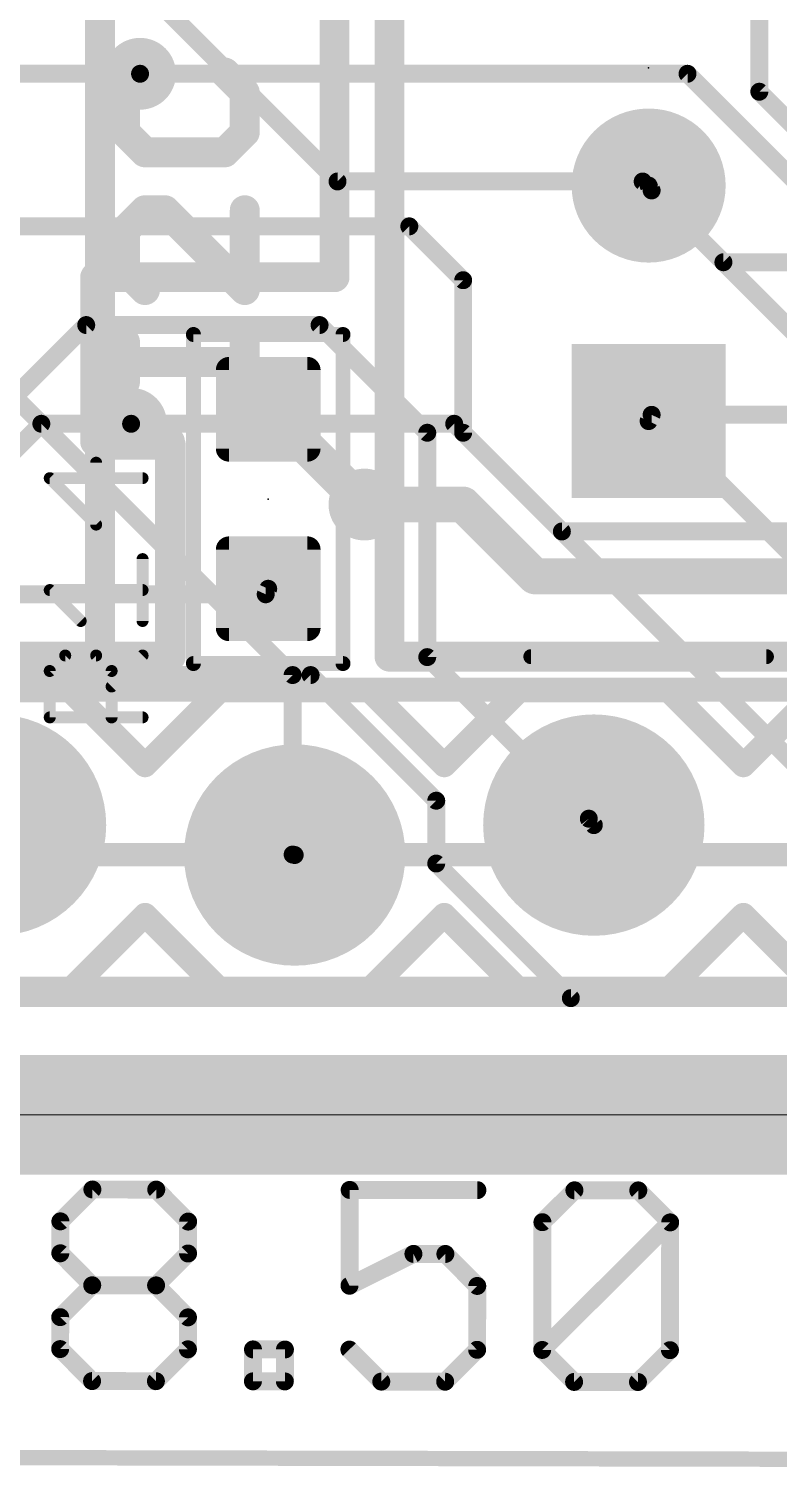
# Model space of a CAD drawing. Extents: x -6.8 to 69.2, y -5 to 26.2.
# Drawn here: x 32.58 to 38.95, y -3.05 to 9.22 of the extents above; entities that cross this region are included whole.
import ezdxf

# ---------------------------------------------------------------- set-up
doc = ezdxf.new("R2010")
doc.units = 0
for name, color, linetype in [('1', 22, 'CONTINUOUS'), ('16', 175, 'CONTINUOUS'), ('17', 82, 'CONTINUOUS'), ('18', 82, 'CONTINUOUS'), ('20', 7, 'CONTINUOUS'), ('21', 253, 'CONTINUOUS'), ('23', 7, 'CONTINUOUS'), ('25', 253, 'CONTINUOUS'), ('39', 22, 'CONTINUOUS'), ('41', 22, 'CONTINUOUS'), ('42', 175, 'CONTINUOUS'), ('47', 253, 'CONTINUOUS'), ('48', 253, 'CONTINUOUS'), ('51', 253, 'CONTINUOUS')]:
    doc.layers.add(name, color=color, linetype=linetype)

# ---------------------------------------------------------------- blocks, each defined once
blk = doc.blocks.new('RECT')
blk.add_solid([(-0.5, -0.5), (0.5, -0.5), (-0.5, 0.5), (0.5, 0.5)])
blk = doc.blocks.new('SQUAREP')
blk.add_solid([(-0.5, -0.5), (0.5, -0.5), (-0.5, 0.5), (0.5, 0.5)])
blk = doc.blocks.new('ROUNDP')
at = {"const_width": 0.5}
blk.add_lwpolyline([(0, -0.25, 1), (0, 0.25, 1), (0, -0.25)], format="xyb", dxfattribs=at)
blk = doc.blocks.new('RECT142240X142240R25')
at = {"const_width": 0.1111}
blk.add_lwpolyline([(0.3889, -0.3334), (0.3889, 0.3334, 0.4142), (0.3334, 0.3889), (-0.3334, 0.3889, 0.4142), (-0.3889, 0.3334), (-0.3889, -0.3334, 0.4142), (-0.3334, -0.3889), (0.3334, -0.3889, 0.4142)], format="xyb", close=True, dxfattribs=at)
blk.add_solid([(-0.3588, -0.3588), (0.3588, -0.3588), (-0.3588, 0.3588), (0.3588, 0.3588)])
blk = doc.blocks.new('ROUNDV')
at = {"const_width": 0.5}
blk.add_lwpolyline([(0, -0.25, 1), (0, 0.25, 1), (0, -0.25)], format="xyb", dxfattribs=at)

msp = doc.modelspace()

# ---------------------------------------------------------------- linework, layer by layer
at = {"layer": '1'}
for points, const_width in [([(38.7858, 10.2108), (38.7858, 8.6868)], 0.1524), ([(38.1762, 8.8392), (33.528, 8.8392)], 0.1524), ([(40.2336, 6.7818), (38.1762, 8.8392)], 0.1524), ([(38.7858, 8.6868), (40.5384, 6.9342)], 0.1524), ([(37.8714, 7.8486), (37.846, 7.89)], 0.1524), ([(37.8714, 7.8486), (40.767, 4.953)], 0.1524), ([(31.9278, 7.5438), (35.814, 7.5438)], 0.1524), ([(35.814, 7.5438), (36.2712, 7.0866)], 0.1524), ([(36.2712, 7.0866), (36.2712, 5.7912)], 0.1524), ([(33.0708, 6.7056), (32.3088, 5.9436)], 0.1524), ([(35.052, 6.7056), (33.0708, 6.7056)], 0.1524), ([(35.9664, 5.7912), (35.052, 6.7056)], 0.1524), ([(34.671, 5.9436), (34.6159, 5.9905)], 0.3048), ([(35.433, 5.1816), (34.671, 5.9436)], 0.3048), ([(37.8714, 5.9436), (37.846, 5.89)], 0.1524), ([(37.8714, 5.9436), (41.3004, 2.5146)], 0.1524), ([(31.623, 4.8006), (32.6898, 5.8674)], 0.1524), ([(32.6898, 5.8674), (33.4518, 5.8674)], 0.1524), ([(35.9664, 3.8862), (35.9664, 5.7912)], 0.1524), ([(36.2712, 5.7912), (39.8526, 2.2098)], 0.1524), ([(34.5948, 4.4196), (34.6159, 4.4665)], 0.1524), ([(30.48, 4.4196), (34.5948, 4.4196)], 0.1524), ([(37.338, 2.5146), (35.9664, 3.8862)], 0.1524), ([(29.9466, 3.7338), (34.9758, 3.7338)], 0.1524), ([(34.9758, 3.7338), (36.0426, 2.667)], 0.1524), ([(36.0426, 2.667), (36.0426, 2.1336)], 0.1524), ([(37.338, 2.5146), (37.3807, 2.4598)], 0.1524), ([(36.0426, 2.1336), (37.1856, 0.9906)], 0.1524), ([(37.1856, 0.9906), (50.5206, 0.9906)], 0.1524)]:
    msp.add_lwpolyline(points, dxfattribs=dict(at, const_width=const_width))
for points, const_width in [([(33.528, 8.8773, 1), (33.528, 8.8011)], 0.0762), ([(38.2031, 8.8661, 1), (38.1493, 8.8123)], 0.0762), ([(38.1762, 8.8011, 1), (38.1762, 8.8773)], 0.0762), ([(38.7477, 8.6868, 1), (38.8239, 8.6868)], 0.0762), ([(38.8127, 8.7137, 1), (38.7589, 8.6599)], 0.0762), ([(37.8785, 7.9099, 1), (37.8135, 7.8701)], 0.0762), ([(37.8983, 7.8755, 1), (37.8445, 7.8217)], 0.0762), ([(37.8389, 7.8287, 1), (37.9039, 7.8685)], 0.0762), ([(35.8409, 7.5707, 1), (35.7871, 7.5169)], 0.0762), ([(35.814, 7.5057, 1), (35.814, 7.5819)], 0.0762), ([(36.3093, 7.0866, 1), (36.2331, 7.0866)], 0.0762), ([(36.2443, 7.0597, 1), (36.2981, 7.1135)], 0.0762), ([(33.0708, 6.7437, 1), (33.0708, 6.6675)], 0.0762), ([(33.0977, 6.6787, 1), (33.0439, 6.7325)], 0.0762), ([(35.0789, 6.7325, 1), (35.0251, 6.6787)], 0.0762), ([(35.052, 6.6675, 1), (35.052, 6.7437)], 0.0762), ([(34.6653, 6.0485, 1), (34.5665, 5.9325)], 0.1524), ([(34.7249, 5.9975, 1), (34.6171, 5.8897)], 0.1524), ([(34.6216, 5.8856, 1), (34.7204, 6.0016)], 0.1524), ([(37.8983, 5.9705, 1), (37.8445, 5.9167)], 0.0762), ([(37.9058, 5.9273, 1), (37.837, 5.9599)], 0.0762), ([(32.6898, 5.9055, 1), (32.6898, 5.8293)], 0.0762), ([(32.7167, 5.8405, 1), (32.6629, 5.8943)], 0.0762), ([(33.4518, 5.8293, 1), (33.4518, 5.9055)], 0.0762), ([(37.8116, 5.9063, 1), (37.8804, 5.8737)], 0.0762), ([(36.0045, 5.7912, 1), (35.9283, 5.7912)], 0.0762), ([(35.9395, 5.7643, 1), (35.9933, 5.8181)], 0.0762), ([(36.2331, 5.7912, 1), (36.3093, 5.7912)], 0.0762), ([(36.2981, 5.8181, 1), (36.2443, 5.7643)], 0.0762), ([(35.3791, 5.1277, 1), (35.4869, 5.2355)], 0.1524), ([(34.6507, 4.4508, 1), (34.5812, 4.4822)], 0.0762), ([(34.5601, 4.4353, 1), (34.6295, 4.4039)], 0.0762), ([(34.5948, 4.3815, 1), (34.5948, 4.4577)], 0.0762), ([(35.9933, 3.9131, 1), (35.9395, 3.8593)], 0.0762), ([(35.0027, 3.7607, 1), (34.9489, 3.7069)], 0.0762), ([(34.9758, 3.6957, 1), (34.9758, 3.7719)], 0.0762), ([(35.9283, 3.8862, 1), (36.0045, 3.8862)], 0.0762), ([(36.0807, 2.667, 1), (36.0045, 2.667)], 0.0762), ([(36.0157, 2.6401, 1), (36.0695, 2.6939)], 0.0762), ([(37.368, 2.538, 1), (37.308, 2.4912)], 0.0762), ([(37.3111, 2.4877, 1), (37.3649, 2.5415)], 0.0762), ([(37.3507, 2.4364, 1), (37.4108, 2.4833)], 0.0762), ([(36.0695, 2.1605, 1), (36.0157, 2.1067)], 0.0762), ([(36.0045, 2.1336, 1), (36.0807, 2.1336)], 0.0762), ([(37.1856, 1.0287, 1), (37.1856, 0.9525)], 0.0762), ([(37.1587, 0.9637, 1), (37.2125, 1.0175)], 0.0762)]:
    msp.add_lwpolyline(points, format="xyb", dxfattribs=dict(at, const_width=const_width))
at = {"layer": '16'}
for points, const_width in [([(35.2044, 7.9248), (32.3088, 10.8204)], 0.1524), ([(33.528, 8.8392), (23.7744, 8.8392)], 0.1524), ([(37.7952, 7.9248), (35.2044, 7.9248)], 0.1524), ([(37.7952, 7.9248), (37.846, 7.89)], 0.1524), ([(37.8714, 7.8486), (37.846, 7.89)], 0.1524), ([(37.8714, 7.8486), (38.481, 7.239)], 0.1524), ([(34.8234, 3.7338), (31.0134, 7.5438)], 0.1524), ([(38.481, 7.239), (39.7002, 7.239)], 0.1524), ([(37.8714, 5.9436), (37.846, 5.89)], 0.1524), ([(37.8714, 5.9436), (39.8526, 5.9436)], 0.1524), ([(33.4518, 5.8674), (36.195, 5.8674)], 0.1524), ([(36.195, 5.8674), (37.1094, 4.953)], 0.1524), ([(36.2712, 5.1816), (35.433, 5.1816)], 0.3048), ([(36.8808, 4.572), (36.2712, 5.1816)], 0.3048), ([(37.1094, 4.953), (39.3192, 4.953)], 0.1524), ([(44.6532, 4.572), (36.8808, 4.572)], 0.3048), ([(34.8234, 2.2098), (34.8234, 3.7338)], 0.1524), ([(34.8234, 2.2098), (34.8407, 2.2058)], 0.1524), ([(48.9204, 0.9906), (29.2608, 0.9906)], 0.1524)]:
    msp.add_lwpolyline(points, dxfattribs=dict(at, const_width=const_width))
for points, const_width in [([(33.528, 8.8011, 1), (33.528, 8.8773)], 0.0762), ([(35.2044, 7.9629, 1), (35.2044, 7.8867)], 0.0762), ([(35.1775, 7.8979, 1), (35.2313, 7.9517)], 0.0762), ([(37.8167, 7.9562, 1), (37.7737, 7.8934)], 0.0762), ([(37.7952, 7.8867, 1), (37.7952, 7.9629)], 0.0762), ([(37.8785, 7.9099, 1), (37.8135, 7.8701)], 0.0762), ([(37.8245, 7.8586, 1), (37.8675, 7.9214)], 0.0762), ([(37.8983, 7.8755, 1), (37.8445, 7.8217)], 0.0762), ([(37.8389, 7.8287, 1), (37.9039, 7.8685)], 0.0762), ([(38.481, 7.2771, 1), (38.481, 7.2009)], 0.0762), ([(38.4541, 7.2121, 1), (38.5079, 7.2659)], 0.0762), ([(37.8714, 5.9817, 1), (37.8714, 5.9055)], 0.0762), ([(37.9058, 5.9273, 1), (37.837, 5.9599)], 0.0762), ([(33.4518, 5.9055, 1), (33.4518, 5.8293)], 0.0762), ([(36.2219, 5.8943, 1), (36.1681, 5.8405)], 0.0762), ([(36.195, 5.8293, 1), (36.195, 5.9055)], 0.0762), ([(37.8116, 5.9063, 1), (37.8804, 5.8737)], 0.0762), ([(35.433, 5.2578, 1), (35.433, 5.1054)], 0.1524), ([(36.3251, 5.2355, 1), (36.2173, 5.1277)], 0.1524), ([(36.2712, 5.1054, 1), (36.2712, 5.2578)], 0.1524), ([(37.1094, 4.9911, 1), (37.1094, 4.9149)], 0.0762), ([(37.0825, 4.9261, 1), (37.1363, 4.9799)], 0.0762), ([(36.8808, 4.6482, 1), (36.8808, 4.4958)], 0.1524), ([(36.8269, 4.5181, 1), (36.9347, 4.6259)], 0.1524), ([(34.8615, 3.7338, 1), (34.7853, 3.7338)], 0.0762), ([(34.7965, 3.7069, 1), (34.8503, 3.7607)], 0.0762), ([(34.8319, 2.2469, 1), (34.8149, 2.1727)], 0.0762), ([(34.7853, 2.2098, 1), (34.8615, 2.2098)], 0.0762), ([(34.8322, 2.1687, 1), (34.8492, 2.243)], 0.0762)]:
    msp.add_lwpolyline(points, format="xyb", dxfattribs=dict(at, const_width=const_width))
at = {"layer": '20', "const_width": 0.01}
msp.add_lwpolyline([(65.5, 0), (2.25, 0)], dxfattribs=at)
at = {"layer": '21'}
for points, const_width in [([(35.646, 3.89), (35.646, 13.89)], 0.254), ([(33.188, 5.69), (33.188, 12.09)], 0.254), ([(33.5696, 8.8499), (33.4001, 8.6804)], 0.254), ([(34.417, 8.6804), (34.2475, 8.8499)], 0.254), ([(33.4001, 8.6804), (33.4001, 8.3415)], 0.254), ([(34.417, 8.3415), (34.417, 8.6804)], 0.254), ([(33.4001, 8.3415), (33.5696, 8.172)], 0.254), ([(34.2475, 8.172), (34.417, 8.3415)], 0.254), ([(33.5696, 8.172), (34.2475, 8.172)], 0.254), ([(33.5696, 7.6805), (33.4001, 7.511)], 0.254), ([(33.7391, 7.6805), (33.5696, 7.6805)], 0.254), ([(34.417, 7.0026), (33.7391, 7.6805)], 0.254), ([(34.417, 7.6805), (34.417, 7.0026)], 0.254), ([(33.4001, 7.511), (33.4001, 7.1721)], 0.254), ([(33.4001, 7.1721), (33.5696, 7.0026)], 0.254), ([(33.4001, 6.223), (33.4001, 6.562)], 0.254), ([(33.9809, 3.8315), (33.9809, 6.6255)], 0.127), ([(33.9809, 6.6255), (35.2509, 6.6255)], 0.127), ([(34.417, 6.223), (34.417, 6.562)], 0.254), ([(35.2509, 6.6255), (35.2509, 3.8315)], 0.127), ([(34.417, 6.3925), (33.4001, 6.3925)], 0.254), ([(33.188, 3.89), (33.188, 5.69)], 0.254), ([(33.788, 5.69), (33.188, 5.69)], 0.254), ([(33.788, 3.89), (33.788, 5.69)], 0.254), ([(28.788, 3.89), (33.188, 3.89)], 0.254), ([(33.188, 3.89), (33.788, 3.89)], 0.254), ([(35.646, 3.89), (40.046, 3.89)], 0.254), ([(36.846, 3.89), (38.846, 3.89)], 0.127), ([(35.2509, 3.8315), (33.9809, 3.8315)], 0.127), ([(56.42, 3.61), (20.86, 3.61)], 0.203), ([(31.6657, 3.6028), (32.9357, 3.6028)], 0.2032), ([(32.9357, 3.6028), (33.5707, 2.9678)], 0.2032), ([(33.5707, 2.9678), (34.2057, 3.6028)], 0.2032), ([(34.2057, 3.6028), (35.4757, 3.6028)], 0.2032), ([(35.4757, 3.6028), (36.1107, 2.9678)], 0.2032), ([(36.7457, 3.6028), (36.1107, 2.9678)], 0.2032), ([(36.7457, 3.6028), (38.0157, 3.6028)], 0.2032), ([(38.0157, 3.6028), (38.6507, 2.9678)], 0.2032), ([(39.2857, 3.6028), (38.6507, 2.9678)], 0.2032), ([(33.5707, 1.6978), (32.9357, 1.0628)], 0.2032), ([(34.2057, 1.0628), (33.5707, 1.6978)], 0.2032), ([(36.1107, 1.6978), (35.4757, 1.0628)], 0.2032), ([(36.1107, 1.6978), (36.7457, 1.0628)], 0.2032), ([(38.6507, 1.6978), (38.0157, 1.0628)], 0.2032), ([(38.6507, 1.6978), (39.2857, 1.0628)], 0.2032), ([(20.86, 1.07), (56.42, 1.07)], 0.203), ([(32.9357, 1.0628), (31.6657, 1.0628)], 0.2032), ([(35.4757, 1.0628), (34.2057, 1.0628)], 0.2032), ([(38.0157, 1.0628), (36.7457, 1.0628)], 0.2032)]:
    msp.add_lwpolyline(points, dxfattribs=dict(at, const_width=const_width))
for points, const_width in [([(33.6145, 8.805, 1), (33.5247, 8.8948)], 0.127), ([(34.2924, 8.8948, 1), (34.2026, 8.805)], 0.127), ([(33.4636, 8.6804, 1), (33.3366, 8.6804)], 0.127), ([(33.3552, 8.7253, 1), (33.445, 8.6355)], 0.127), ([(34.4805, 8.6804, 1), (34.3535, 8.6804)], 0.127), ([(34.3721, 8.6355, 1), (34.4619, 8.7253)], 0.127), ([(33.445, 8.3864, 1), (33.3552, 8.2966)], 0.127), ([(34.4619, 8.2966, 1), (34.3721, 8.3864)], 0.127), ([(33.3366, 8.3415, 1), (33.4636, 8.3415)], 0.127), ([(34.3535, 8.3415, 1), (34.4805, 8.3415)], 0.127), ([(33.5696, 8.2355, 1), (33.5696, 8.1085)], 0.127), ([(33.5247, 8.1271, 1), (33.6145, 8.2169)], 0.127), ([(34.2026, 8.2169, 1), (34.2924, 8.1271)], 0.127), ([(34.2475, 8.1085, 1), (34.2475, 8.2355)], 0.127), ([(33.5696, 7.744, 1), (33.5696, 7.617)], 0.127), ([(33.6145, 7.6356, 1), (33.5247, 7.7254)], 0.127), ([(33.784, 7.7254, 1), (33.6942, 7.6356)], 0.127), ([(33.7391, 7.617, 1), (33.7391, 7.744)], 0.127), ([(34.4805, 7.6805, 1), (34.3535, 7.6805)], 0.127), ([(33.4636, 7.511, 1), (33.3366, 7.511)], 0.127), ([(33.3552, 7.5559, 1), (33.445, 7.4661)], 0.127), ([(33.445, 7.217, 1), (33.3552, 7.1272)], 0.127), ([(33.3366, 7.1721, 1), (33.4636, 7.1721)], 0.127), ([(33.5247, 6.9577, 1), (33.6145, 7.0475)], 0.127), ([(34.3535, 7.0026, 1), (34.4805, 7.0026)], 0.127), ([(34.3721, 6.9577, 1), (34.4619, 7.0475)], 0.127), ([(33.4636, 6.562, 1), (33.3366, 6.562)], 0.127), ([(34.0127, 6.6255, 1), (33.9492, 6.6255)], 0.0635), ([(33.9809, 6.6572, 1), (33.9809, 6.5937)], 0.0635), ([(34.4805, 6.562, 1), (34.3535, 6.562)], 0.127), ([(35.2827, 6.6255, 1), (35.2192, 6.6255)], 0.0635), ([(35.2509, 6.5937, 1), (35.2509, 6.6572)], 0.0635), ([(33.4001, 6.456, 1), (33.4001, 6.329)], 0.127), ([(34.417, 6.329, 1), (34.417, 6.456)], 0.127), ([(33.3366, 6.223, 1), (33.4636, 6.223)], 0.127), ([(34.3535, 6.223, 1), (34.4805, 6.223)], 0.127), ([(33.2515, 5.69, 1), (33.1245, 5.69)], 0.127), ([(33.188, 5.7535, 1), (33.188, 5.6265)], 0.127), ([(33.8515, 5.69, 1), (33.7245, 5.69)], 0.127), ([(33.788, 5.6265, 1), (33.788, 5.7535)], 0.127), ([(33.1245, 5.69, 1), (33.2515, 5.69)], 0.127), ([(33.188, 3.9535, 1), (33.188, 3.8265)], 0.127), ([(33.1245, 3.89, 1), (33.2515, 3.89)], 0.127), ([(33.188, 3.8265, 1), (33.188, 3.9535)], 0.127), ([(33.7245, 3.89, 1), (33.8515, 3.89)], 0.127), ([(33.788, 3.8265, 1), (33.788, 3.9535)], 0.127), ([(35.646, 3.9535, 1), (35.646, 3.8265)], 0.127), ([(35.5825, 3.89, 1), (35.7095, 3.89)], 0.127), ([(36.846, 3.9218, 1), (36.846, 3.8582)], 0.0635), ([(38.846, 3.8582, 1), (38.846, 3.9218)], 0.0635), ([(33.9809, 3.8632, 1), (33.9809, 3.7997)], 0.0635), ([(33.9492, 3.8315, 1), (34.0127, 3.8315)], 0.0635), ([(35.2192, 3.8315, 1), (35.2827, 3.8315)], 0.0635), ([(35.2509, 3.7997, 1), (35.2509, 3.8632)], 0.0635), ([(32.9717, 3.6387, 1), (32.8998, 3.5669)], 0.1016), ([(32.9357, 3.552, 1), (32.9357, 3.6536)], 0.1016), ([(34.2057, 3.6536, 1), (34.2057, 3.552)], 0.1016), ([(34.2417, 3.5669, 1), (34.1698, 3.6387)], 0.1016), ([(35.5117, 3.6387, 1), (35.4398, 3.5669)], 0.1016), ([(35.4757, 3.552, 1), (35.4757, 3.6536)], 0.1016), ([(36.7457, 3.6536, 1), (36.7457, 3.552)], 0.1016), ([(36.7817, 3.5669, 1), (36.7098, 3.6387)], 0.1016), ([(38.0517, 3.6387, 1), (37.9798, 3.5669)], 0.1016), ([(38.0157, 3.552, 1), (38.0157, 3.6536)], 0.1016), ([(33.5348, 3.0037, 1), (33.6067, 2.9319)], 0.1016), ([(33.5348, 2.9319, 1), (33.6067, 3.0037)], 0.1016), ([(36.0748, 3.0037, 1), (36.1467, 2.9319)], 0.1016), ([(36.0748, 2.9319, 1), (36.1467, 3.0037)], 0.1016), ([(38.6148, 3.0037, 1), (38.6867, 2.9319)], 0.1016), ([(38.6148, 2.9319, 1), (38.6867, 3.0037)], 0.1016), ([(33.6067, 1.7337, 1), (33.5348, 1.6619)], 0.1016), ([(33.6067, 1.6619, 1), (33.5348, 1.7337)], 0.1016), ([(36.1467, 1.7337, 1), (36.0748, 1.6619)], 0.1016), ([(36.1467, 1.6619, 1), (36.0748, 1.7337)], 0.1016), ([(38.6867, 1.7337, 1), (38.6148, 1.6619)], 0.1016), ([(38.6867, 1.6619, 1), (38.6148, 1.7337)], 0.1016), ([(32.8998, 1.0987, 1), (32.9717, 1.0269)], 0.1016), ([(32.9357, 1.012, 1), (32.9357, 1.1136)], 0.1016), ([(34.2057, 1.1136, 1), (34.2057, 1.012)], 0.1016), ([(34.1698, 1.0269, 1), (34.2417, 1.0987)], 0.1016), ([(35.4398, 1.0987, 1), (35.5117, 1.0269)], 0.1016), ([(35.4757, 1.012, 1), (35.4757, 1.1136)], 0.1016), ([(36.7457, 1.1136, 1), (36.7457, 1.012)], 0.1016), ([(36.7098, 1.0269, 1), (36.7817, 1.0987)], 0.1016), ([(37.9798, 1.0987, 1), (38.0517, 1.0269)], 0.1016), ([(38.0157, 1.012, 1), (38.0157, 1.1136)], 0.1016)]:
    msp.add_lwpolyline(points, format="xyb", dxfattribs=dict(at, const_width=const_width))
at = {"layer": '23'}
for p in [(37.846, 8.89), (34.6159, 5.2285)]:
    msp.add_point(p, dxfattribs=at)
at = {"layer": '25', "const_width": 0.1016}
for points in [[(33.1551, 5.0115), (33.1551, 5.5368)], [(33.5491, 5.4055), (32.7611, 5.4055)], [(32.7611, 5.4055), (33.1551, 5.0115)], [(33.5491, 4.1929), (33.5491, 4.7183)], [(33.0238, 4.1929), (32.7611, 4.4556)], [(32.7611, 4.4556), (33.5491, 4.4556)], [(32.7611, 3.7683), (32.8924, 3.8997)], [(32.8924, 3.8997), (33.1551, 3.8997)], [(33.1551, 3.8997), (33.2864, 3.7683)], [(33.2864, 3.637), (33.5491, 3.8997)], [(32.7611, 3.3743), (32.7611, 3.7683)], [(33.2864, 3.7683), (33.2864, 3.3743)], [(33.5491, 3.3743), (32.7611, 3.3743)]]:
    msp.add_lwpolyline(points, dxfattribs=at)
at = {"layer": '25', "const_width": 0.0508}
for points in [[(33.1805, 5.5368, 1), (33.1297, 5.5368)], [(32.7611, 5.4309, 1), (32.7611, 5.3801)], [(32.779, 5.4234, 1), (32.7431, 5.3875)], [(33.5491, 5.3801, 1), (33.5491, 5.4309)], [(33.1297, 5.0115, 1), (33.1805, 5.0115)], [(33.1371, 4.9935, 1), (33.1731, 5.0294)], [(33.5745, 4.7183, 1), (33.5237, 4.7183)], [(32.7611, 4.481, 1), (32.7611, 4.4302)], [(32.779, 4.4735, 1), (32.7431, 4.4376)], [(33.5491, 4.4302, 1), (33.5491, 4.481)], [(33.0058, 4.1749, 1), (33.0417, 4.2108)], [(33.5237, 4.1929, 1), (33.5745, 4.1929)], [(32.8924, 3.9251, 1), (32.8924, 3.8743)], [(32.9104, 3.8817, 1), (32.8744, 3.9176)], [(33.1731, 3.9176, 1), (33.1371, 3.8817)], [(33.1551, 3.8743, 1), (33.1551, 3.9251)], [(33.5671, 3.8817, 1), (33.5312, 3.9176)], [(32.7865, 3.7683, 1), (32.7357, 3.7683)], [(32.7431, 3.7863, 1), (32.779, 3.7504)], [(33.3118, 3.7683, 1), (33.261, 3.7683)], [(33.2685, 3.7504, 1), (33.3044, 3.7863)], [(33.2685, 3.6549, 1), (33.3044, 3.619)], [(32.7611, 3.3997, 1), (32.7611, 3.3489)], [(32.7357, 3.3743, 1), (32.7865, 3.3743)], [(33.261, 3.3743, 1), (33.3118, 3.3743)], [(33.5491, 3.3489, 1), (33.5491, 3.3997)]]:
    msp.add_lwpolyline(points, format="xyb", dxfattribs=at)
at = {"layer": '39', "const_width": 0.254}
for points in [[(35.646, 3.89), (35.646, 13.89)], [(35.179, 7.112), (35.179, 10.668)], [(33.147, 5.715), (33.147, 7.112)], [(33.147, 7.112), (35.179, 7.112)], [(33.782, 5.715), (33.147, 5.715)], [(33.782, 3.937), (33.782, 5.715)], [(33.788, 3.89), (28.788, 3.89)], [(40.646, 3.89), (35.646, 3.89)]]:
    msp.add_lwpolyline(points, dxfattribs=at)
at = {"layer": '39', "const_width": 0.127}
for points in [[(33.2105, 7.112, 1), (33.0835, 7.112)], [(33.147, 7.1755, 1), (33.147, 7.0485)], [(35.1155, 7.112, 1), (35.2425, 7.112)], [(35.179, 7.0485, 1), (35.179, 7.1755)], [(33.147, 5.7785, 1), (33.147, 5.6515)], [(33.0835, 5.715, 1), (33.2105, 5.715)], [(33.8455, 5.715, 1), (33.7185, 5.715)], [(33.782, 5.6515, 1), (33.782, 5.7785)], [(33.7185, 3.937, 1), (33.8455, 3.937)], [(33.788, 3.8265, 1), (33.788, 3.9535)], [(35.646, 3.9535, 1), (35.646, 3.8265)], [(35.5825, 3.89, 1), (35.7095, 3.89)]]:
    msp.add_lwpolyline(points, format="xyb", dxfattribs=at)
at = {"layer": '41', "const_width": 0.254}
for points in [[(33.3375, -0.0086), (34.3938, -0.0093)], [(35.3938, -0.01), (36.45, -0.0107)], [(37.45, -0.0114), (38.5063, -0.0122)]]:
    msp.add_lwpolyline(points, dxfattribs=at)
at = {"layer": '41', "const_width": 0.127}
for points in [[(33.3375, 0.0549, 1), (33.3375, -0.0721)], [(34.3937, -0.0728, 1), (34.3938, 0.0542)], [(35.3938, 0.0535, 1), (35.3937, -0.0735)], [(36.45, -0.0742, 1), (36.45, 0.0528)], [(37.45, 0.0521, 1), (37.45, -0.0749)], [(38.5062, -0.0757, 1), (38.5063, 0.0513)]]:
    msp.add_lwpolyline(points, format="xyb", dxfattribs=at)
at = {"layer": '42', "const_width": 0.254}
for points in [[(34.4896, -0.0093), (33.4125, -0.0086)], [(36.5667, -0.0107), (35.4896, -0.01)], [(38.6438, -0.0122), (37.5667, -0.0114)]]:
    msp.add_lwpolyline(points, dxfattribs=at)
at = {"layer": '42', "const_width": 0.127}
for points in [[(33.4125, 0.0549, 1), (33.4125, -0.0721)], [(34.4895, -0.0728, 1), (34.4896, 0.0542)], [(35.4896, 0.0535, 1), (35.4895, -0.0735)], [(36.5666, -0.0742, 1), (36.5667, 0.0528)], [(37.5667, 0.0521, 1), (37.5666, -0.0749)], [(38.6437, -0.0757, 1), (38.6438, 0.0513)]]:
    msp.add_lwpolyline(points, format="xyb", dxfattribs=at)
at = {"layer": '47'}
for points, const_width in [([(32.8515, -0.9046), (33.1231, -0.6339)], 0.1524), ([(33.1231, -0.6339), (33.6654, -0.6349)], 0.1524), ([(33.6654, -0.6349), (33.9361, -0.9065)], 0.1524), ([(35.3077, -0.6378), (35.3062, -1.4513)], 0.1524), ([(36.3923, -0.6397), (35.3077, -0.6378)], 0.1524), ([(36.9443, -0.9118), (37.216, -0.6411)], 0.1524), ([(37.216, -0.6411), (37.7583, -0.642)], 0.1524), ([(37.7583, -0.642), (38.029, -0.9137)], 0.1524), ([(32.851, -1.1758), (32.8515, -0.9046)], 0.1524), ([(33.9361, -0.9065), (33.9356, -1.1777)], 0.1524), ([(36.9424, -1.9964), (36.9443, -0.9118)], 0.1524), ([(36.9424, -1.9964), (38.029, -0.9137)], 0.1524), ([(38.029, -0.9137), (38.0271, -1.9983)], 0.1524), ([(33.1217, -1.4474), (32.851, -1.1758)], 0.1524), ([(33.9356, -1.1777), (33.664, -1.4484)], 0.1524), ([(35.3062, -1.4513), (35.849, -1.181)], 0.1524), ([(35.849, -1.181), (36.1202, -1.1815)], 0.1524), ([(36.1202, -1.1815), (36.3909, -1.4531)], 0.1524), ([(32.85, -1.7181), (33.1217, -1.4474)], 0.1524), ([(33.1217, -1.4474), (33.664, -1.4484)], 0.1524), ([(33.664, -1.4484), (33.9347, -1.72)], 0.1524), ([(36.3909, -1.4531), (36.3899, -1.9955)], 0.1524), ([(32.8496, -1.9893), (32.85, -1.7181)], 0.1524), ([(33.9347, -1.72), (33.9342, -1.9912)], 0.1524), ([(33.1202, -2.2609), (32.8496, -1.9893)], 0.1524), ([(33.9342, -1.9912), (33.6626, -2.2619)], 0.1524), ([(34.4862, -2.2633), (34.4867, -1.9922)], 0.1524), ([(34.4867, -1.9922), (34.7579, -1.9926)], 0.1524), ([(34.7579, -1.9926), (34.7574, -2.2638)], 0.1524), ([(35.576, -2.2652), (35.3053, -1.9936)], 0.1524), ([(36.3899, -1.9955), (36.1183, -2.2662)], 0.1524), ([(37.2131, -2.2681), (36.9424, -1.9964)], 0.1524), ([(38.0271, -1.9983), (37.7555, -2.269)], 0.1524), ([(33.6626, -2.2619), (33.1202, -2.2609)], 0.1524), ([(34.7574, -2.2638), (34.4862, -2.2633)], 0.1524), ([(36.1183, -2.2662), (35.576, -2.2652)], 0.1524), ([(37.7555, -2.269), (37.2131, -2.2681)], 0.1524), ([(68.5032, -2.9857), (0.1298, -2.8438)], 0.13)]:
    msp.add_lwpolyline(points, dxfattribs=dict(at, const_width=const_width))
at = {"layer": '47', "const_width": 0.0762}
for points in [[(33.1232, -0.5958, 1), (33.123, -0.672)], [(33.15, -0.6609, 1), (33.0962, -0.607)], [(33.6924, -0.608, 1), (33.6384, -0.6618)], [(33.6654, -0.673, 1), (33.6655, -0.5968)], [(35.3077, -0.5997, 1), (35.3076, -0.6759)], [(35.3458, -0.6378, 1), (35.2696, -0.6377)], [(36.3922, -0.6777, 1), (36.3924, -0.6016)], [(37.216, -0.603, 1), (37.2159, -0.6792)], [(37.2429, -0.6681, 1), (37.1891, -0.6141)], [(37.7853, -0.6151, 1), (37.7313, -0.6689)], [(37.7582, -0.6801, 1), (37.7584, -0.6039)], [(32.8896, -0.9047, 1), (32.8134, -0.9046)], [(32.8246, -0.8776, 1), (32.8783, -0.9316)], [(33.9742, -0.9066, 1), (33.898, -0.9065)], [(33.9091, -0.9334, 1), (33.9631, -0.8796)], [(36.9824, -0.9118, 1), (36.9062, -0.9117)], [(36.9174, -0.8848, 1), (36.9712, -0.9388)], [(38.0671, -0.9137, 1), (37.9909, -0.9136)], [(38.002, -0.9406, 1), (38.056, -0.8868)], [(38.0559, -0.9407, 1), (38.0021, -0.8867)], [(32.878, -1.1489, 1), (32.824, -1.2027)], [(33.9625, -1.2047, 1), (33.9087, -1.1507)], [(32.8129, -1.1757, 1), (32.8891, -1.1759)], [(33.8975, -1.1776, 1), (33.9737, -1.1778)], [(35.8491, -1.1429, 1), (35.849, -1.2191)], [(35.866, -1.2151, 1), (35.8321, -1.1469)], [(36.1472, -1.1546, 1), (36.0932, -1.2084)], [(36.1201, -1.2196, 1), (36.1203, -1.1434)], [(33.1217, -1.4093, 1), (33.1216, -1.4855)], [(33.0947, -1.4743, 1), (33.1487, -1.4205)], [(33.1486, -1.4744, 1), (33.0948, -1.4204)], [(33.691, -1.4215, 1), (33.637, -1.4753)], [(33.6371, -1.4214, 1), (33.6909, -1.4754)], [(33.6639, -1.4865, 1), (33.6641, -1.4103)], [(35.2893, -1.4171, 1), (35.3232, -1.4854)], [(35.2681, -1.4512, 1), (35.3443, -1.4513)], [(36.429, -1.4532, 1), (36.3528, -1.4531)], [(36.3639, -1.48, 1), (36.4179, -1.4263)], [(32.8881, -1.7182, 1), (32.8119, -1.7181)], [(32.8231, -1.6911, 1), (32.8769, -1.7451)], [(33.9728, -1.7201, 1), (33.8966, -1.72)], [(33.9077, -1.7469, 1), (33.9617, -1.6931)], [(32.8765, -1.9624, 1), (32.8226, -2.0162)], [(32.8115, -1.9892, 1), (32.8877, -1.9894)], [(33.8961, -1.9911, 1), (33.9723, -1.9913)], [(33.9611, -2.0182, 1), (33.9073, -1.9642)], [(34.5248, -1.9922, 1), (34.4486, -1.9921)], [(34.4868, -1.9541, 1), (34.4866, -2.0303)], [(34.796, -1.9927, 1), (34.7198, -1.9926)], [(34.7578, -2.0307, 1), (34.7579, -1.9545)], [(35.3323, -1.9667, 1), (35.2783, -2.0205)], [(36.3518, -1.9954, 1), (36.428, -1.9955)], [(36.4168, -2.0225, 1), (36.3631, -1.9685)], [(36.9155, -1.9694, 1), (36.9693, -2.0234)], [(36.9043, -1.9964, 1), (36.9805, -1.9965)], [(36.9694, -1.9695, 1), (36.9155, -2.0233)], [(37.989, -1.9983, 1), (38.0652, -1.9984)], [(38.054, -2.0253, 1), (38.0002, -1.9713)], [(33.1203, -2.2228, 1), (33.1202, -2.299)], [(33.0933, -2.2878, 1), (33.1472, -2.234)], [(33.6357, -2.2349, 1), (33.6895, -2.2889)], [(33.6625, -2.3, 1), (33.6626, -2.2238)], [(34.4863, -2.2252, 1), (34.4862, -2.3014)], [(34.7573, -2.3019, 1), (34.7575, -2.2257)], [(35.576, -2.2271, 1), (35.5759, -2.3033)], [(35.549, -2.2921, 1), (35.603, -2.2383)], [(36.0914, -2.2392, 1), (36.1452, -2.2932)], [(36.1182, -2.3043, 1), (36.1184, -2.2281)], [(37.2132, -2.23, 1), (37.2131, -2.3062)], [(37.1861, -2.295, 1), (37.2401, -2.2412)], [(37.7286, -2.242, 1), (37.7824, -2.296)], [(37.7554, -2.3071, 1), (37.7555, -2.2309)], [(34.4481, -2.2632, 1), (34.5243, -2.2634)], [(34.7193, -2.2637, 1), (34.7955, -2.2639)]]:
    msp.add_lwpolyline(points, format="xyb", dxfattribs=at)
at = {"layer": '48', "const_width": 0.2}
msp.add_lwpolyline([(22.1785, 2.2091), (55.1748, 2.2091)], dxfattribs=at)

# ---------------------------------------------------------------- block references
at = {"layer": '1', "rotation": 270}
for p in [(34.6159, 5.9905), (34.6159, 4.4665)]:
    msp.add_blockref('RECT142240X142240R25', p, dxfattribs=at)
at = {"layer": '17', "rotation": 90}
for name, p, xscale, yscale in [('ROUNDP', (37.846, 7.89), 1.308, 1.308), ('ROUNDP', (37.846, 7.89), 1.308, 1.308), ('SQUAREP', (37.846, 5.89), 1.308, 1.308), ('SQUAREP', (37.846, 5.89), 1.308, 1.308), ('ROUNDP', (32.3007, 2.4598), 1.8796, 1.8796), ('ROUNDP', (32.3007, 2.4598), 1.8796, 1.8796), ('ROUNDP', (37.3807, 2.4598), 1.8796, 1.8796), ('ROUNDP', (37.3807, 2.4598), 1.8796, 1.8796), ('ROUNDP', (34.8407, 2.2058), 1.8796, 1.8796), ('ROUNDP', (34.8407, 2.2058), 1.8796, 1.8796)]:
    msp.add_blockref(name, p, dxfattribs=dict(at, xscale=xscale, yscale=yscale))
at = {"layer": '18', "xscale": 0.6096, "yscale": 0.6096}
for p in [(33.528, 8.8392), (33.528, 8.8392), (33.4518, 5.8674), (33.4518, 5.8674), (35.433, 5.1816), (35.433, 5.1816)]:
    msp.add_blockref('ROUNDV', p, dxfattribs=at)
at = {"layer": '41', "xscale": 47.244, "yscale": 1.016}
msp.add_blockref('RECT', (33.782, 0), dxfattribs=at)
at = {"layer": '42', "xscale": 46.736, "yscale": 1.016}
msp.add_blockref('RECT', (34.036, 0), dxfattribs=at)
at = {"layer": '51', "xscale": 0.508, "yscale": 0.508}
for p in [(34.8407, 2.3328), (37.3807, 2.3328)]:
    msp.add_blockref('RECT', p, dxfattribs=at)

doc.saveas('drawing.dxf')
